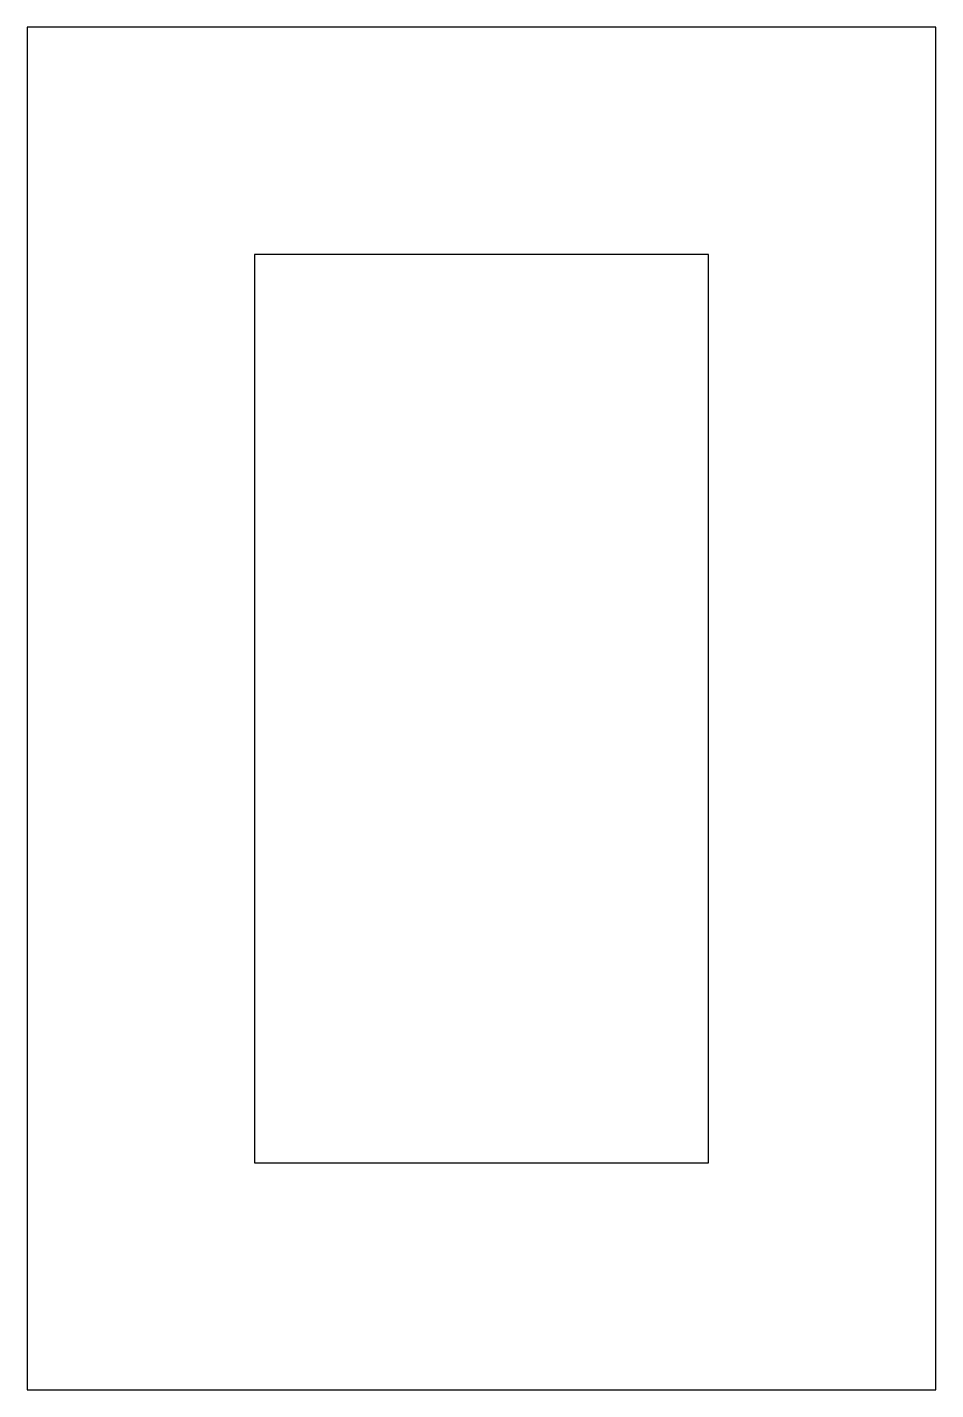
# Model space of a CAD drawing. Header units: metres. Extents: x -4 to 4, y 0 to 12.
import ezdxf

# ---------------------------------------------------------------- set-up
doc = ezdxf.new("R2010")
doc.units = ezdxf.units.M

msp = doc.modelspace()

# ---------------------------------------------------------------- linework, layer by layer
at = {"layer": 'PARAMETRIX'}
for p, q in [((4, 12), (-4, 12)), ((-4, 12), (-4, 0)), ((4, 0), (4, 12)), ((2, 10), (-2, 10)), ((-2, 10), (-2, 2)), ((2, 2), (2, 10)), ((-2, 2), (2, 2)), ((-4, 0), (4, 0))]:
    msp.add_line(p, q, dxfattribs=at)

doc.saveas('drawing.dxf')
